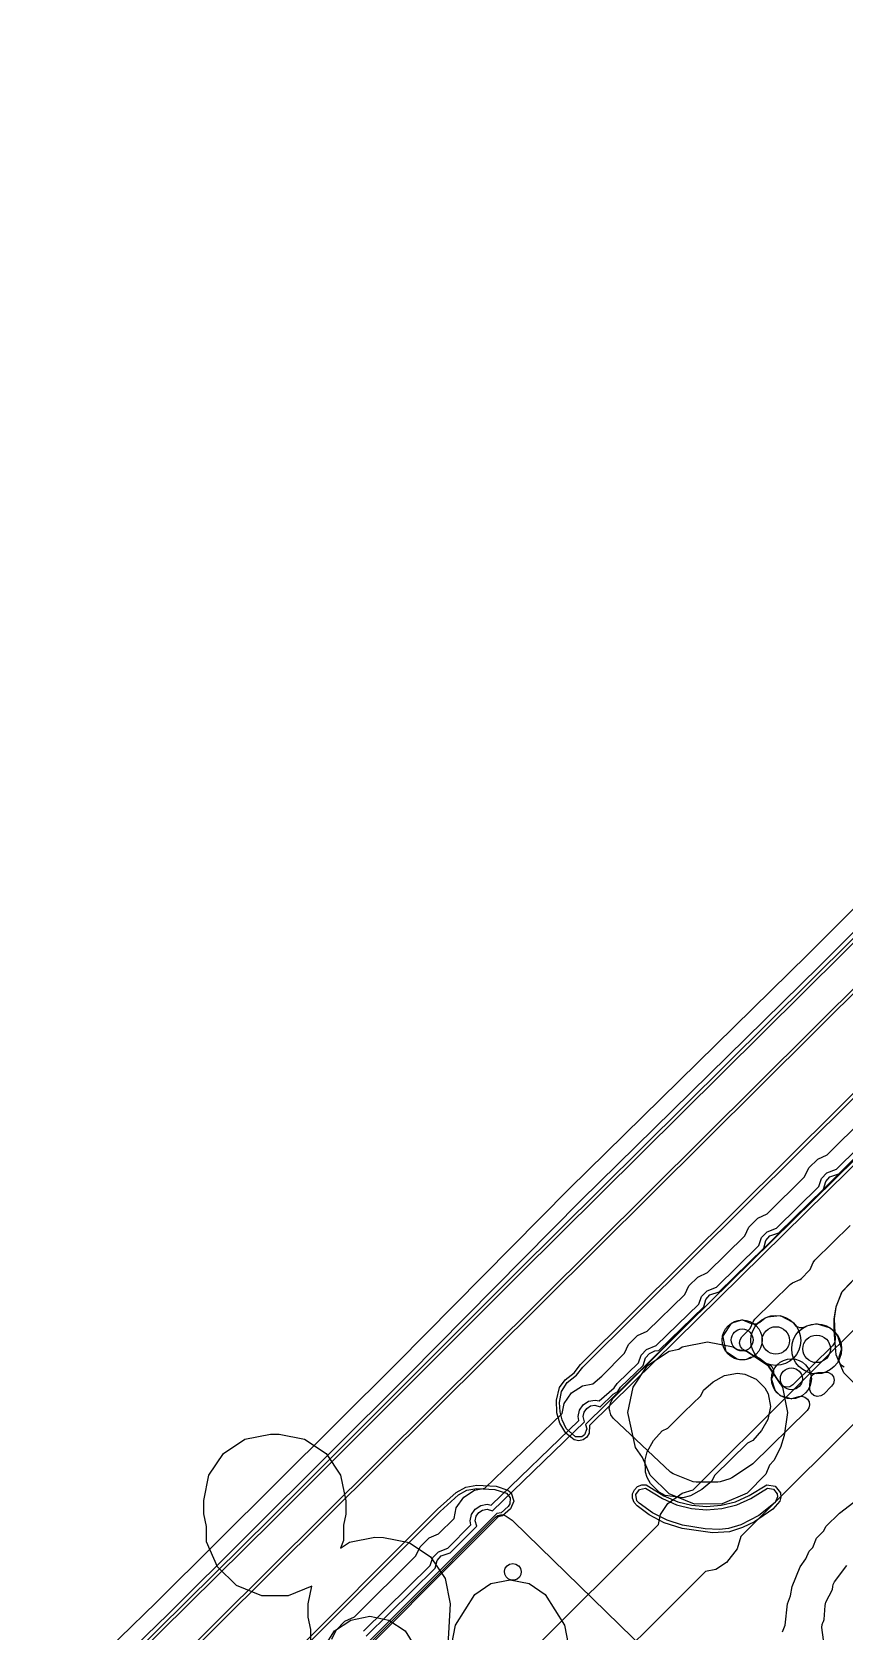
# Model space of a CAD drawing. Header units: metres. Extents: x -2677 to -840, y 169 to 1487.
# Drawn here: x -2380.1 to -2331.3, y 759.4 to 855.5 of the extents above; entities that cross this region are included whole.
import ezdxf

# ---------------------------------------------------------------- set-up
doc = ezdxf.new("R2010")
doc.units = ezdxf.units.M
for name, color, linetype in [('AI_GREENING_ALLOWED_ZONE', 4, 'Continuous'), ('AI_GREENING_EXCLUSIONS', 1, 'Continuous'), ('AI_GREENING_LAWN', 82, 'Continuous'), ('AI_GREENING_SHRUBS', 92, 'Continuous')]:
    doc.layers.add(name, color=color, linetype=linetype)

# ---------------------------------------------------------------- blocks, each defined once
blk = doc.blocks.new('AI_SHRUB')
for radius in [1, 0.55]:
    blk.add_circle((0, 0), radius)

msp = doc.modelspace()

# ---------------------------------------------------------------- linework, layer by layer
at = {"layer": 'AI_GREENING_ALLOWED_ZONE'}
msp.add_lwpolyline([(-2330.351, 780.932), (-2331.443, 779.782), (-2331.494, 779.701), (-2331.806, 778.896), (-2331.82, 778.846), (-2331.928, 778.17), (-2331.931, 778.119), (-2331.875, 776.908), (-2331.91, 776.703), (-2332.024, 776.529), (-2334.413, 774.178), (-2334.598, 774.063), (-2334.815, 774.037), (-2335.021, 774.106), (-2335.179, 774.257), (-2335.874, 775.296), (-2335.943, 775.365), (-2337.167, 776.183), (-2337.237, 776.215), (-2337.252, 776.219), (-2337.252, 776.219), (-2337.435, 776.315), (-2337.564, 776.477), (-2337.616, 776.677), (-2337.583, 776.881), (-2337.47, 777.054), (-2337.03, 777.495), (-2336.979, 777.567), (-2336.796, 777.969), (-2336.692, 778.118), (-2334.568, 780.208), (-2334.424, 780.307), (-2333.974, 780.511), (-2333.901, 780.562), (-2333.424, 781.039), (-2333.374, 781.111), (-2333.187, 781.522), (-2333.083, 781.67), (-2330.965, 783.755)], dxfattribs=at)
msp.add_lwpolyline([(-2351.344, 762.448), (-2351.514, 762.516), (-2351.648, 762.64), (-2351.728, 762.804), (-2351.744, 762.985), (-2351.694, 763.161), (-2351.585, 763.307), (-2351.43, 763.404), (-2351.423, 763.406), (-2351.236, 763.441), (-2351.05, 763.404), (-2350.891, 763.299), (-2350.885, 763.294), (-2350.78, 763.145), (-2350.736, 762.969), (-2350.757, 762.788), (-2350.842, 762.626), (-2350.979, 762.506), (-2351.15, 762.443), (-2351.332, 762.446), (-2351.344, 762.448)], close=True, dxfattribs=at)
at = {"layer": 'AI_GREENING_EXCLUSIONS'}
for points in [[(-2216.371, 911.403), (-2323.438, 805.27), (-2444.303, 685.169)], [(-2216.23, 911.261), (-2323.297, 805.128), (-2444.162, 685.027)], [(-2394.599, 737.708), (-2365.789, 766.173), (-2351.004, 780.956), (-2277.905, 853.446), (-2269.083, 862.275), (-2272.183, 865.561), (-2272.328, 865.792), (-2272.374, 866.061), (-2272.313, 866.328), (-2272.154, 866.55), (-2269.923, 868.655), (-2269.692, 868.8), (-2269.422, 868.846), (-2269.156, 868.785), (-2268.933, 868.626), (-2265.867, 865.37), (-2229.27, 901.568)], [(-2394.458, 737.566), (-2365.648, 766.031), (-2350.863, 780.814), (-2277.764, 853.304), (-2268.804, 862.271), (-2272.038, 865.698), (-2272.174, 866.056), (-2272.017, 866.405), (-2269.786, 868.51), (-2269.428, 868.646), (-2269.079, 868.489), (-2265.873, 865.084), (-2229.128, 901.427)], [(-2378.516, 754.03), (-2371.966, 760.379), (-2357.51, 774.773), (-2347.152, 785.251), (-2332.812, 799.326), (-2318.967, 813.153), (-2304.689, 827.237), (-2291.482, 840.466), (-2277.406, 854.29), (-2269.773, 861.937)], [(-2379.224, 754.736), (-2372.666, 761.093), (-2358.219, 775.479), (-2347.854, 785.963), (-2333.517, 800.036), (-2319.671, 813.862), (-2305.395, 827.945), (-2292.188, 841.175), (-2278.959, 854.161), (-2271.329, 861.793)], [(-2253.881, 847.093), (-2254.649, 847.231), (-2255.33, 847.689), (-2282.133, 820.661), (-2282.358, 819.92), (-2282.98, 819.097), (-2283.627, 818.661), (-2284.241, 818.536), (-2312.4, 790.141), (-2337.539, 765.065), (-2337.768, 764.325), (-2338.395, 763.505), (-2339.044, 763.072), (-2339.658, 762.951), (-2363.51, 739.16)], [(-2316.778, 801.11), (-2346.64, 771.738), (-2346.643, 771.264), (-2346.789, 771.035), (-2347.011, 770.879), (-2347.276, 770.819), (-2347.544, 770.865), (-2348.064, 771.281), (-2348.416, 771.874), (-2348.597, 772.501), (-2348.622, 773.252), (-2348.435, 774.023), (-2348.101, 774.48), (-2347.563, 774.892), (-2347.174, 775.389), (-2288.226, 833.964)], [(-2316.918, 801.253), (-2346.869, 771.794), (-2346.795, 771.528), (-2346.934, 771.174), (-2347.092, 771.062), (-2347.473, 771.052), (-2348.029, 771.561), (-2348.278, 772.07), (-2348.403, 772.552), (-2348.432, 773.118), (-2348.321, 773.784), (-2347.98, 774.321), (-2347.42, 774.749), (-2347.033, 775.247), (-2288.08, 833.827)], [(-2366.315, 742.011), (-2342.48, 765.786), (-2342.358, 766.395), (-2341.924, 767.043), (-2341.067, 767.662), (-2340.403, 767.858), (-2317.255, 790.948)], [(-2362.111, 758.899), (-2361.864, 759.439), (-2361.324, 759.979), (-2360.758, 760.236), (-2357.061, 763.893), (-2356.814, 764.434), (-2356.274, 764.974), (-2355.708, 765.231), (-2354.774, 766.154), (-2354.635, 766.793), (-2354.191, 767.434), (-2353.534, 767.857), (-2352.918, 767.968), (-2348.282, 772.445), (-2348.149, 773.056), (-2347.705, 773.697), (-2347.048, 774.12), (-2346.438, 774.23), (-2345.882, 774.697), (-2344.534, 776.077), (-2344.297, 776.596), (-2343.757, 777.136), (-2343.167, 777.403), (-2340.906, 779.597), (-2340.668, 780.116), (-2340.128, 780.656), (-2339.548, 780.919), (-2337.307, 783.125), (-2337.063, 783.66), (-2336.523, 784.2), (-2335.951, 784.46), (-2333.704, 786.671), (-2333.46, 787.207), (-2332.92, 787.747), (-2332.348, 788.006), (-2330.102, 790.218)], [(-2360.204, 759.374), (-2356.209, 763.326), (-2356.039, 763.795), (-2355.715, 764.145), (-2355.154, 764.369), (-2353.755, 765.756), (-2353.801, 766.013), (-2353.718, 766.394), (-2353.496, 766.715), (-2353.168, 766.926), (-2352.784, 766.996), (-2352.54, 766.943), (-2347.271, 772.031), (-2347.315, 772.276), (-2347.232, 772.657), (-2347.01, 772.978), (-2346.682, 773.189), (-2346.298, 773.259), (-2346.057, 773.206), (-2345.148, 774.004), (-2344.972, 774.259), (-2343.692, 775.499), (-2343.521, 775.957), (-2343.198, 776.307), (-2342.626, 776.531), (-2340.063, 779.02), (-2339.893, 779.478), (-2339.569, 779.827), (-2339.002, 780.051), (-2336.458, 782.555), (-2336.287, 783.022), (-2335.964, 783.371), (-2335.401, 783.595), (-2332.855, 786.102), (-2332.685, 786.568), (-2332.361, 786.918), (-2331.798, 787.142), (-2329.252, 789.649)], [(-2360.048, 759.08), (-2355.915, 763.168), (-2355.79, 763.627), (-2355.547, 763.896), (-2354.998, 764.075), (-2353.411, 765.674), (-2353.501, 766.008), (-2353.443, 766.275), (-2353.288, 766.499), (-2353.058, 766.647), (-2352.789, 766.696), (-2352.465, 766.598), (-2346.929, 771.944), (-2347.015, 772.271), (-2346.957, 772.538), (-2346.802, 772.762), (-2346.572, 772.91), (-2346.303, 772.959), (-2345.981, 772.862), (-2345.2, 773.62), (-2344.929, 773.776), (-2344.763, 774.043), (-2343.398, 775.339), (-2343.272, 775.79), (-2343.03, 776.058), (-2342.698, 776.218), (-2342.472, 776.237), (-2339.769, 778.859), (-2339.644, 779.31), (-2339.401, 779.578), (-2338.846, 779.757), (-2336.164, 782.397), (-2336.039, 782.854), (-2335.796, 783.122), (-2335.245, 783.301), (-2332.561, 785.943), (-2332.436, 786.4), (-2332.193, 786.669), (-2331.642, 786.848), (-2328.958, 789.49)], [(-2330.425, 773.968), (-2331.347, 774.89), (-2331.8, 775.974), (-2331.933, 777.427), (-2331.932, 778.145), (-2331.815, 778.872), (-2331.476, 779.747), (-2330.316, 780.969)], [(-2363.379, 758.622), (-2363.379, 759.465), (-2363.528, 760.215), (-2363.528, 761.017), (-2363.318, 762.075), (-2364.741, 761.496), (-2366.325, 761.496), (-2367.847, 762.116), (-2368.991, 763.239), (-2369.638, 764.748), (-2369.638, 764.748), (-2369.654, 765.668), (-2369.803, 766.418), (-2369.803, 767.22), (-2369.499, 768.751), (-2368.631, 770.048), (-2367.334, 770.916), (-2365.803, 771.22), (-2365.281, 771.215), (-2363.75, 770.911), (-2362.453, 770.043), (-2361.585, 768.746), (-2361.281, 767.215), (-2361.281, 766.409), (-2361.412, 765.75), (-2361.412, 764.825), (-2361.591, 764.357), (-2361.059, 764.713), (-2359.528, 765.017), (-2359.006, 765.012), (-2357.475, 764.708), (-2356.178, 763.84), (-2355.31, 762.543), (-2355.006, 761.012), (-2355.153, 758.545)], [(-2365.295, 757.153), (-2355.756, 766.708), (-2354.651, 767.711), (-2354.057, 768.035), (-2353.401, 768.151), (-2352.239, 768.084), (-2351.532, 767.842), (-2351.332, 767.678), (-2351.171, 767.196), (-2351.378, 766.732), (-2351.853, 766.314), (-2352.115, 766.25), (-2362.542, 755.805)], [(-2365.154, 757.011), (-2355.614, 766.567), (-2354.51, 767.569), (-2354.012, 767.84), (-2353.395, 767.951), (-2352.322, 767.895), (-2351.629, 767.667), (-2351.396, 767.388), (-2351.413, 767.026), (-2351.518, 766.874), (-2351.941, 766.493), (-2352.197, 766.451), (-2362.786, 755.845)], [(-2335.026, 759.344), (-2334.875, 759.741), (-2334.744, 761.019), (-2334.546, 761.499), (-2334.459, 762.067), (-2334.459, 762.067), (-2333.975, 763.233), (-2333.624, 763.714), (-2333.428, 764.182), (-2333.218, 764.397), (-2332.982, 764.961), (-2332.554, 765.406), (-2332.426, 765.665), (-2331.615, 766.475), (-2330.497, 767.331)], [(-2354.91, 758.597), (-2354.682, 759.745), (-2353.53, 761.582), (-2352.557, 762.233), (-2351.409, 762.461), (-2350.261, 762.233), (-2349.288, 761.582), (-2348.138, 759.745), (-2347.91, 758.597)], [(-2363.108, 757.553), (-2361.956, 759.39), (-2360.983, 760.041), (-2359.835, 760.269), (-2358.687, 760.041), (-2357.714, 759.39), (-2356.566, 757.556)]]:
    msp.add_lwpolyline(points, dxfattribs=at)
for points in [[(-2339.532, 776.762), (-2338.001, 776.458), (-2337.802, 776.324), (-2337.199, 776.205), (-2335.902, 775.337), (-2335.034, 774.04), (-2334.73, 772.509), (-2334.937, 771.138), (-2335.163, 770.413), (-2335.556, 769.623), (-2335.808, 769.353), (-2336.035, 768.809), (-2337.158, 767.665), (-2338.667, 767.018), (-2340.328, 767.002), (-2341.85, 767.622), (-2342.994, 768.745), (-2343.456, 769.811), (-2343.859, 770.413), (-2344.32, 772.509), (-2344.016, 774.04), (-2343.148, 775.337), (-2341.851, 776.205), (-2341.268, 776.32), (-2341.063, 776.458), (-2339.532, 776.762)], [(-2343.168, 768.614), (-2343.268, 768.934), (-2343.291, 769.677), (-2343.158, 770.145), (-2342.78, 770.823), (-2342.262, 771.407), (-2341.934, 771.566), (-2340.941, 772.546), (-2339.95, 773.525), (-2339.787, 773.85), (-2339.198, 774.361), (-2338.511, 774.732), (-2337.745, 774.88), (-2337.301, 774.827), (-2336.621, 774.526), (-2336.098, 773.997), (-2335.905, 773.633), (-2335.757, 772.867), (-2335.914, 772.103), (-2336.292, 771.424), (-2336.81, 770.84), (-2337.138, 770.681), (-2339.123, 768.721), (-2339.286, 768.396), (-2339.875, 767.885), (-2340.562, 767.514), (-2341.03, 767.388), (-2342.093, 767.524), (-2342.452, 767.721), (-2342.975, 768.25), (-2343.168, 768.614)], [(-2343.168, 768.614), (-2343.268, 768.934), (-2343.291, 769.677), (-2343.158, 770.145), (-2342.78, 770.823), (-2342.262, 771.407), (-2341.934, 771.566), (-2340.941, 772.546), (-2339.95, 773.525), (-2339.787, 773.85), (-2339.198, 774.361), (-2338.511, 774.732), (-2337.745, 774.88), (-2337.301, 774.827), (-2336.621, 774.526), (-2336.098, 773.997), (-2335.905, 773.633), (-2335.757, 772.867), (-2335.914, 772.103), (-2336.292, 771.424), (-2336.81, 770.84), (-2337.138, 770.681), (-2339.123, 768.721), (-2339.286, 768.396), (-2339.875, 767.885), (-2340.562, 767.514), (-2341.03, 767.388), (-2342.093, 767.524), (-2342.452, 767.721), (-2342.975, 768.25), (-2343.168, 768.614)], [(-2335.193, 767.178), (-2335.619, 766.706), (-2336.712, 765.939), (-2337.429, 765.599), (-2338.229, 765.342), (-2339.236, 765.281), (-2341.066, 765.539), (-2342.136, 765.893), (-2343.037, 766.367), (-2343.774, 766.908), (-2343.957, 767.105), (-2344.051, 767.357), (-2344.043, 767.626), (-2343.935, 767.872), (-2343.741, 768.059), (-2343.492, 768.16), (-2343.223, 768.158), (-2342.157, 767.515), (-2341.334, 767.153), (-2340.473, 766.936), (-2339.593, 766.864), (-2338.714, 766.937), (-2337.853, 767.155), (-2337.03, 767.517), (-2335.976, 768.159), (-2335.475, 768.08), (-2335.159, 767.684), (-2335.129, 767.428), (-2335.193, 767.178)], [(-2335.482, 767.113), (-2336.452, 766.325), (-2337.54, 765.77), (-2338.283, 765.535), (-2338.827, 765.481), (-2339.687, 765.516), (-2341.034, 765.736), (-2341.973, 766.04), (-2342.852, 766.487), (-2343.656, 767.069), (-2343.786, 767.21), (-2343.848, 767.582), (-2343.633, 767.891), (-2343.262, 767.962), (-2342.253, 767.339), (-2341.399, 766.963), (-2340.506, 766.738), (-2339.593, 766.663), (-2338.681, 766.739), (-2337.788, 766.965), (-2336.934, 767.341), (-2335.934, 767.964), (-2335.576, 767.907), (-2335.35, 767.624), (-2335.328, 767.441), (-2335.482, 767.113)]]:
    msp.add_lwpolyline(points, close=True, dxfattribs=at)
at = {"layer": 'AI_GREENING_LAWN'}
for points in [[(-2331.324, 775.241), (-2331.485, 775.338), (-2331.598, 775.487), (-2331.649, 775.668), (-2331.629, 775.855), (-2331.494, 776.3), (-2331.489, 776.335), (-2331.494, 776.371), (-2331.718, 777.11), (-2331.78, 777.212), (-2332.106, 777.539), (-2332.209, 777.6), (-2332.924, 777.817), (-2333.044, 777.823), (-2333.509, 777.731), (-2333.598, 777.694), (-2333.624, 777.676), (-2333.806, 777.601), (-2334.003, 777.602), (-2334.184, 777.678), (-2334.322, 777.819), (-2334.344, 777.853), (-2334.434, 777.936), (-2335.114, 778.299), (-2335.147, 778.311), (-2335.183, 778.313), (-2335.942, 778.238), (-2336.069, 778.187), (-2336.406, 777.922), (-2336.559, 777.84), (-2336.731, 777.815), (-2336.901, 777.851), (-2337.417, 778.059), (-2337.457, 778.067), (-2337.497, 778.062), (-2338.082, 777.885), (-2338.119, 777.866), (-2338.147, 777.836), (-2338.606, 777.149), (-2338.624, 777.107), (-2338.624, 777.06), (-2338.464, 776.256), (-2338.446, 776.213), (-2338.413, 776.18), (-2337.752, 775.739), (-2337.616, 775.697), (-2337.281, 775.697), (-2337.17, 775.724), (-2336.95, 775.836), (-2336.767, 775.888), (-2336.578, 775.868), (-2336.41, 775.779), (-2336.063, 775.5), (-2335.891, 775.422), (-2335.892, 775.421), (-2335.818, 775.395), (-2335.683, 775.28), (-2335.596, 775.126), (-2335.568, 774.951), (-2335.604, 774.777), (-2335.684, 774.576), (-2335.692, 774.536), (-2335.687, 774.496), (-2335.515, 773.929), (-2335.515, 773.929), (-2335.453, 773.826), (-2335.21, 773.582), (-2335.107, 773.521), (-2334.535, 773.347), (-2334.499, 773.342), (-2334.464, 773.347), (-2334.053, 773.472), (-2333.865, 773.492), (-2333.684, 773.44), (-2333.534, 773.325), (-2333.438, 773.163), (-2333.408, 772.977), (-2333.45, 772.793), (-2333.557, 772.637), (-2336.815, 769.427), (-2336.89, 769.367), (-2338.071, 768.583), (-2338.204, 768.521), (-2338.776, 768.349), (-2338.916, 768.328), (-2340.216, 768.319), (-2340.403, 768.353), (-2341.61, 768.828), (-2341.77, 768.929), (-2345.211, 772.165), (-2345.345, 772.379), (-2345.418, 772.611), (-2345.441, 772.758), (-2345.42, 772.905), (-2345.35, 773.141), (-2345.223, 773.353), (-2317.594, 800.834)], [(-2362.62, 755.852), (-2352.277, 766.228), (-2352.277, 766.228), (-2352.137, 766.328), (-2351.971, 766.373), (-2351.799, 766.36), (-2351.642, 766.289), (-2351.278, 766.041), (-2351.209, 765.985), (-2336.058, 751.198)], [(-2332.575, 758.847), (-2332.667, 759.598), (-2332.656, 759.778), (-2332.583, 759.942), (-2332.574, 759.954), (-2332.532, 760.078), (-2332.478, 760.916), (-2332.425, 761.11), (-2332.036, 761.878), (-2332.036, 761.878), (-2332.002, 762.062), (-2331.993, 762.179), (-2331.909, 762.348), (-2331.171, 763.317)]]:
    msp.add_lwpolyline(points, dxfattribs=at)
msp.add_lwpolyline([(-2333.145, 773.54), (-2333.305, 773.677), (-2333.395, 773.869), (-2333.397, 774.079), (-2333.389, 774.118), (-2333.376, 774.439), (-2333.336, 774.617), (-2333.234, 774.768), (-2333.085, 774.873), (-2332.908, 774.918), (-2332.464, 774.946), (-2332.265, 774.918), (-2332.093, 774.814), (-2331.976, 774.651), (-2331.932, 774.455), (-2331.969, 774.258), (-2332.081, 774.091), (-2332.556, 773.623), (-2332.734, 773.51), (-2332.943, 773.481), (-2333.145, 773.54)], close=True, dxfattribs=at)

# ---------------------------------------------------------------- block references
at = {"layer": 'AI_GREENING_SHRUBS'}
for p, xscale, yscale in [((-2335.439, 776.845), 1.5, 1.5), ((-2337.456, 776.874), 1.2, 1.2), ((-2332.983, 776.335), 1.5, 1.5), ((-2334.499, 774.536), 1.2, 1.2)]:
    msp.add_blockref('AI_SHRUB', p, dxfattribs=dict(at, xscale=xscale, yscale=yscale))

doc.saveas('drawing.dxf')
